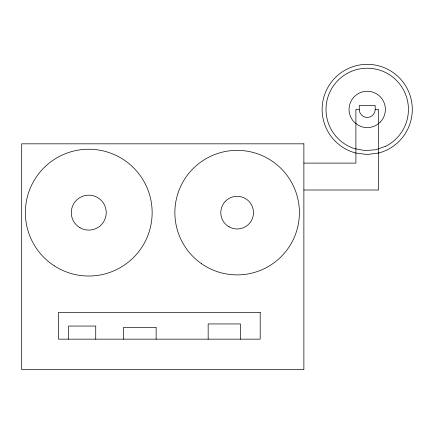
<?xml version="1.0" encoding="UTF-8"?>
<svg xmlns="http://www.w3.org/2000/svg" width="434" height="434" viewBox="0 0 434 434"><rect width="100%" height="100%" fill="white"/><g stroke="black" fill="none" stroke-linecap="round" stroke-linejoin="round"><path stroke-width="0.65" d="M359.265 109.433L359.265 105.489L375.166 105.489L375.198 109.84A7.996 7.996 0 0 1 359.395 111.109L359.265 109.433L355.896 109.433L355.896 163.108L303.871 163.108M375.166 109.433L378.535 109.433L378.535 190.016L303.871 190.016M240.431 339.155L240.431 323.943L208.168 323.943L208.168 339.155M156.142 339.155L156.142 327.323L123.598 327.323L123.598 339.155M95.735 339.155L95.735 326.053L68.55 326.053L68.55 339.155M380.255 122.09L376.533 125.035A18.174 18.174 0 0 1 358.365 125.307L354.556 122.475A18.174 18.174 0 0 1 354.177 96.777A18.174 18.174 0 0 1 379.869 96.391A18.174 18.174 0 0 1 380.255 122.09M385.821 146.204L375.67 149.768L364.94 150.582L354.366 148.591A41.208 41.208 0 0 1 332.715 86.892A41.208 41.208 0 0 1 397.918 81.945A41.208 41.208 0 0 1 385.821 146.204M378.882 152.985L367.213 154.52L355.544 152.985A45.087 45.087 0 0 1 330.285 83.572A45.087 45.087 0 0 1 404.146 83.572A45.087 45.087 0 0 1 378.882 152.985M303.871 143.828L21.7 143.828L21.7 369.649L303.871 369.649L303.871 143.828M260.194 312.388L58.46 312.388L58.46 339.155L260.194 339.155L260.194 312.388M54.358 265.879A63.391 63.391 0 0 0 152.068 215.796A63.391 63.391 0 0 0 59.838 156.218A63.391 63.391 0 0 0 54.358 265.879M201.349 263.584A62.268 62.268 0 0 0 299.156 218.15A62.268 62.268 0 0 0 210.902 156.159A62.268 62.268 0 0 0 201.349 263.584M80.019 227.758A17.469 17.469 0 0 0 106.222 212.633A17.469 17.469 0 0 0 80.019 197.503A17.469 17.469 0 0 0 80.019 227.758M228.968 226.781A16.34 16.34 0 0 0 253.478 212.633A16.34 16.34 0 0 0 228.968 198.479A16.34 16.34 0 0 0 228.968 226.781"/></g></svg>
